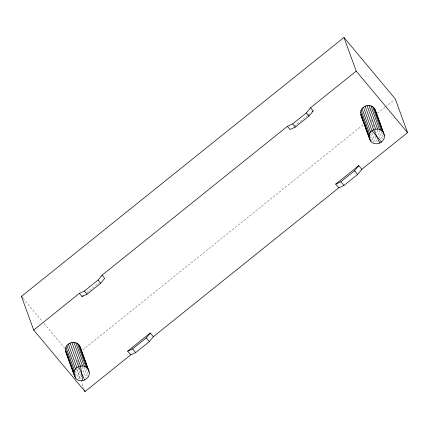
<?xml version="1.0" encoding="UTF-8"?>
<svg xmlns="http://www.w3.org/2000/svg" width="429" height="429" viewBox="0 0 429 429"><rect width="100%" height="100%" fill="white"/><g stroke="black" fill="none" stroke-linecap="round" stroke-linejoin="round"><path stroke-width="0.32" stroke-dasharray="2.15 1.61" d="M86.674 292.803L99.024 282.893M294.192 126.196L307.523 115.498M308.033 115.085L310.087 113.438M82.7 349.93L363.47 124.517M377.558 113.202L384.867 107.336M385.387 106.918L394.256 99.796M23.161 298.445L42.412 321.503M44.123 323.557L65.085 348.67M381.134 131.542L383.392 137.741M379.054 130.164L382.437 139.463M377 129.735L380.609 139.65M371.466 120.238L372.141 122.093M373.042 124.576L374.399 128.292M375.3 130.775L376.201 133.253M375.193 136.315L377.45 142.508M371.852 132.674L375.461 142.589M370.597 134.111L373.53 142.165M369.986 136.309L371.787 141.264M86.041 368.463L88.074 374.04M83.955 367.085L87.339 376.383M81.907 366.656L85.966 377.81M77.499 360.258L78.4 362.736M78.625 363.358L79.301 365.213M78.073 367.653L81.456 376.952M76.871 369.112L80.727 379.703M80.952 380.325L84.127 389.049M76.759 369.594L80.368 379.515M75.504 371.031L78.437 379.086M75.113 373.847L76.469 377.568"/><path stroke-width="0.64" d="M65.503 349.12C66.045 341.822 77.193 339.843 80.051 346.659L88.621 370.211C92.793 378.839 78.389 385.263 74.678 376.469L66.104 352.917L65.503 349.12L74.078 372.678L74.678 376.469M74.078 372.678C74.619 365.379 85.768 363.395 88.621 370.211M360.601 112.2C361.138 104.901 372.286 102.922 375.144 109.733L383.719 133.29C387.886 141.919 373.482 148.343 369.771 139.548L361.197 115.996L360.601 112.2L369.171 135.757L369.771 139.548M369.171 135.757C369.712 128.459 380.861 126.475 383.719 133.29M33.698 330.04L79.397 293.35L84.341 291.082L98.048 280.078L102.032 275.177L287.446 126.319L292.626 123.938L306.338 112.929L310.51 107.797L356.215 71.107L343.967 37.457L21.45 296.391L33.698 330.04L85.033 391.543L130.738 354.853L135.677 352.584L149.389 341.575L153.373 336.679L338.787 187.816L343.961 185.441L357.673 174.431L361.851 169.299L407.55 132.609L395.302 98.96L343.967 37.457M79.397 293.35L82.046 296.525L86.985 294.256L100.697 283.247L104.681 278.351L102.032 275.177M287.446 126.319L290.095 129.488L295.275 127.113L308.982 116.103L313.159 110.972L310.51 107.797M130.738 354.853L127.654 351.158L132.593 348.89L146.305 337.886L150.289 332.99L153.373 336.679M338.787 187.816L335.703 184.127L340.883 181.746L354.59 170.742L358.767 165.605L361.851 169.299M82.046 296.525L83.076 295.699M312.135 111.792L313.159 110.972M127.654 351.158L150.289 332.99M335.703 184.127L358.767 165.605M356.215 71.107L407.55 132.609M381.51 142.133L371.975 130.711L363.406 107.153M306.338 112.929L308.982 116.103M354.59 170.742L357.673 174.431M292.626 123.938L295.275 127.113M340.883 181.746L343.961 185.441M98.048 280.078L100.697 283.247M146.305 337.886L149.389 341.575M84.341 291.082L86.985 294.256M132.593 348.89L135.677 352.584M21.45 296.391L22.308 297.415M361.197 115.996L361.888 117.09M66.104 352.917L66.79 354.011M379.81 143.173L373.675 129.671L365.106 106.113M84.717 380.094L78.582 366.591L70.007 343.034M384.271 135.146L375.144 109.733M374.115 108.097L382.684 131.649M372.678 106.778L381.247 130.336M370.935 105.877L379.504 129.435M368.999 105.454L377.574 129.011M367.015 105.534L375.584 129.091M362.028 108.585L370.602 132.137M361.073 110.307L369.648 133.859M364.259 123.214L365.39 126.314M370.125 139.328L370.806 141.189M360.644 114.141L369.213 137.693M89.178 372.066L80.051 346.659M79.016 345.018L87.591 368.57M77.579 343.699L86.154 367.256M75.836 342.798L84.411 366.355M73.906 342.374L82.481 365.932M71.916 342.455L80.491 366.012L82.808 380.673M68.308 344.074L76.882 367.632M84.583 390.299L85.033 391.543M66.935 345.506L75.509 369.058M65.98 347.227L74.549 370.779M67.364 355.174L68.039 357.035M72.099 368.195L73.681 372.533M75.032 376.249L75.708 378.11M65.546 351.061L74.12 374.619"/></g></svg>
